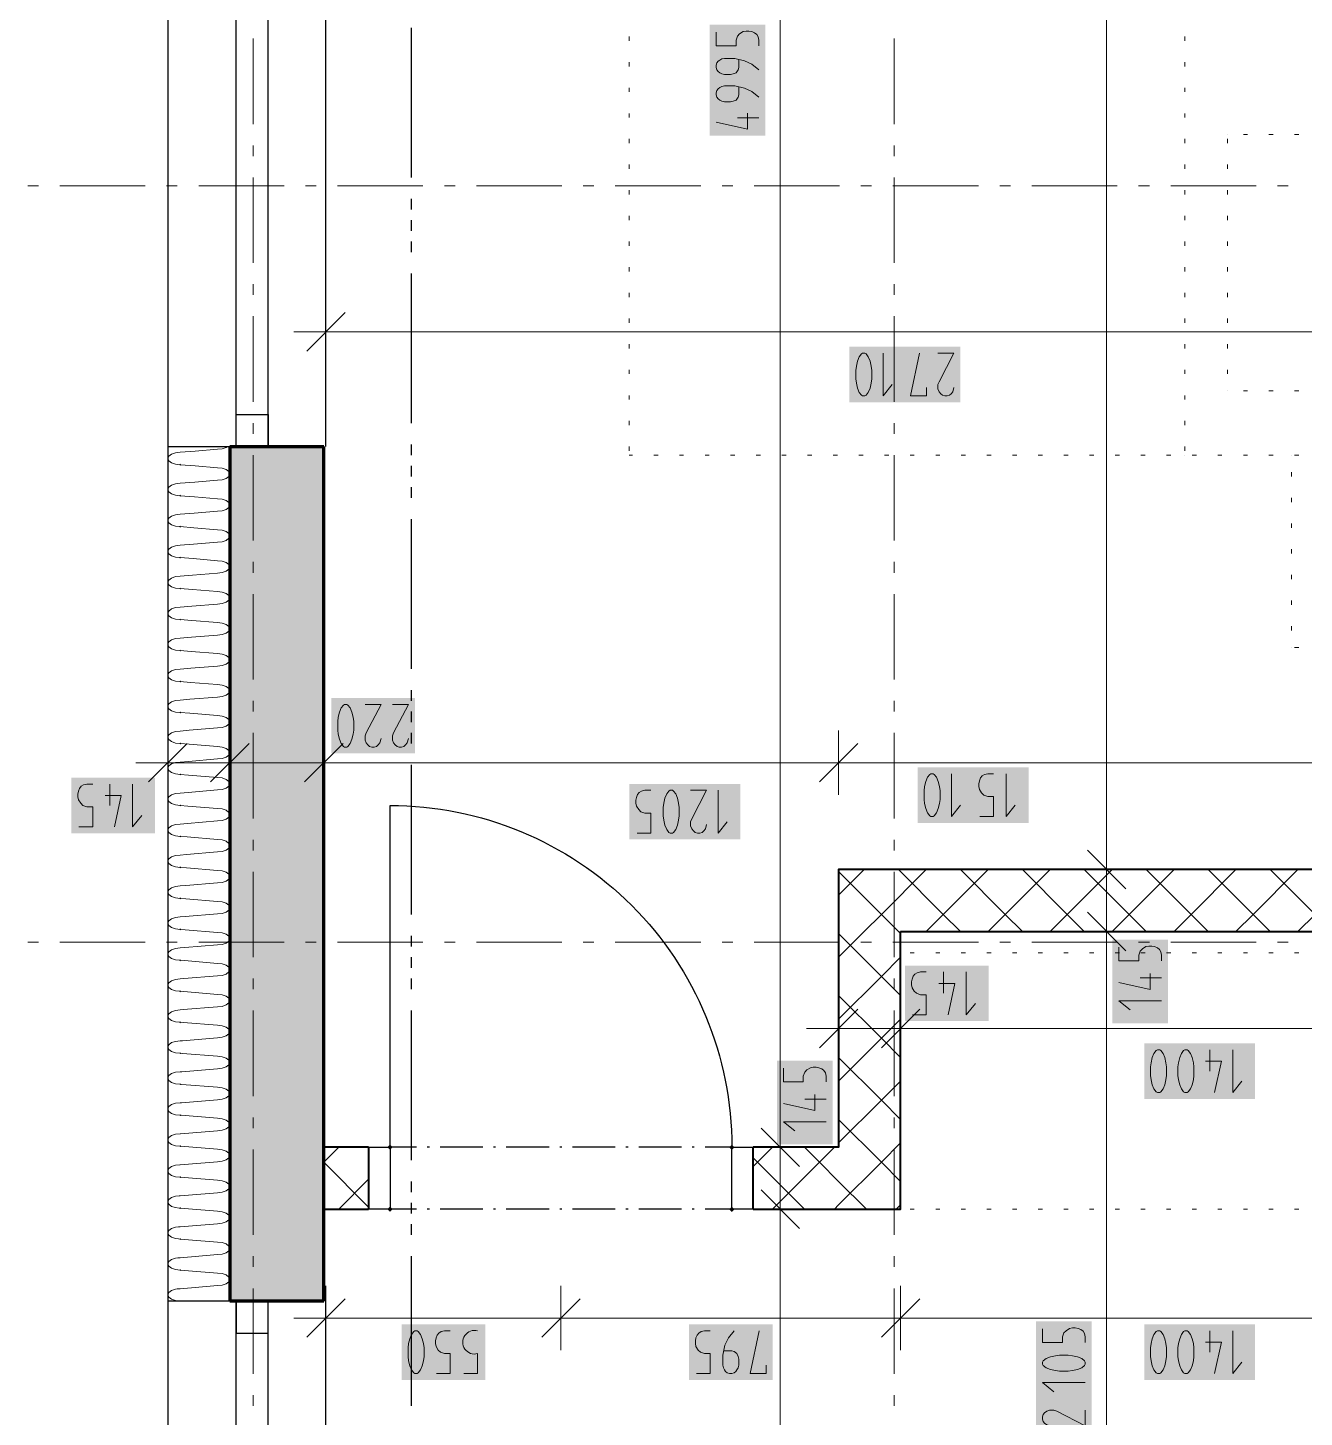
# Model space of a CAD drawing. Header units: millimetres. Extents: x 0 to 594, y 0 to 420.
# Drawn here: x 70.25 to 100.46, y 231.09 to 263.96 of the extents above; entities that cross this region are included whole.
import ezdxf

# ---------------------------------------------------------------- set-up
doc = ezdxf.new("R2010")
doc.units = ezdxf.units.MM
doc.header["$LTSCALE"] = 8
for name, color, linetype in [('PDF_Dvere', 7, 'Continuous'), ('PDF_Koty delkove', 7, 'Continuous'), ('PDF_Nabytek', 7, 'Continuous'), ('PDF_Okna', 7, 'Continuous'), ('PDF_Osy hlavni', 7, 'Continuous'), ('PDF_Pozarni useky', 7, 'Continuous'), ('PDF_Pricky zdene', 7, 'Continuous'), ('PDF_Steny obvodove nosne', 7, 'Continuous'), ('PDF_Zatepleni', 7, 'Continuous')]:
    doc.layers.add(name, color=color, linetype=linetype)

msp = doc.modelspace()

# ---------------------------------------------------------------- hatches: boundary and pattern name
at = {"layer": 'PDF_Zatepleni', "transparency": 33554559}
for points in [[(73.862, 238.212), (73.839, 238.234), (73.862, 238.257), (73.881, 238.238), (73.881, 238.231), (73.885, 238.234), (73.881, 238.238), (73.881, 238.231)], [(73.862, 237.479), (73.839, 237.501), (73.862, 237.524), (73.866, 237.52), (73.865, 237.482), (73.885, 237.501), (73.866, 237.52), (73.865, 237.482)], [(73.862, 236.746), (73.849, 236.758), (73.85, 236.779), (73.839, 236.768), (73.849, 236.758), (73.85, 236.779), (73.862, 236.791), (73.885, 236.768)]]:
    msp.add_hatch(color=256, dxfattribs=at).paths.add_polyline_path(points)

# ---------------------------------------------------------------- linework, layer by layer
at = {"layer": 'PDF_Dvere', "lineweight": 25}
msp.add_lwpolyline([(79.455, 237.476), (78.826, 237.476), (78.826, 245.564, -0.414214), (86.914, 237.476), (86.279, 237.476)], format="xyb", dxfattribs=at)
for points in [[(78.826, 236.01), (78.32, 236.01), (78.32, 237.476), (78.826, 237.476)], [(87.419, 236.01), (86.914, 236.01), (86.914, 237.476), (87.419, 237.476)]]:
    msp.add_lwpolyline(points, close=True, dxfattribs=at)
for points in [[(79.758, 237.476), (79.707, 237.476)], [(81.022, 237.476), (80.011, 237.476)], [(81.325, 237.476), (81.274, 237.476)], [(82.589, 237.476), (81.578, 237.476)], [(82.892, 237.476), (82.841, 237.476)], [(84.156, 237.476), (83.145, 237.476)], [(84.459, 237.476), (84.408, 237.476)], [(85.723, 237.476), (84.712, 237.476)], [(86.026, 237.476), (85.975, 237.476)], [(79.455, 236.01), (78.826, 236.01)], [(79.758, 236.01), (79.707, 236.01)], [(81.022, 236.01), (80.011, 236.01)], [(81.325, 236.01), (81.274, 236.01)], [(82.589, 236.01), (81.578, 236.01)], [(82.892, 236.01), (82.841, 236.01)], [(84.156, 236.01), (83.145, 236.01)], [(84.459, 236.01), (84.408, 236.01)], [(85.723, 236.01), (84.712, 236.01)], [(86.026, 236.01), (85.975, 236.01)], [(86.914, 236.01), (86.279, 236.01)]]:
    msp.add_lwpolyline(points, dxfattribs=at)
at = {"layer": 'PDF_Dvere', "lineweight": 25, "transparency": 33554559}
for points in [[(78.889, 237.476), (78.826, 237.413), (78.826, 237.539), (78.763, 237.476)], [(86.977, 237.476), (86.914, 237.413), (86.914, 237.539), (86.85, 237.476)], [(78.889, 236.01), (78.826, 235.947), (78.826, 236.073), (78.763, 236.01)], [(86.977, 236.01), (86.914, 235.947), (86.914, 236.073), (86.85, 236.01)]]:
    msp.add_solid(points, dxfattribs=at)
at = {"layer": 'PDF_Koty delkove', "lineweight": 18}
for points in [[(95.782, 167.487), (95.782, 167.863), (95.782, 183.802), (95.782, 207.248), (95.782, 208.714), (95.782, 220.189), (95.782, 221.301), (95.782, 242.582), (95.782, 244.047), (95.782, 287.974), (95.782, 290.552), (95.782, 291.917), (95.782, 360.208), (95.782, 364.049)], [(88.059, 158.419), (88.059, 167.564), (88.059, 174.159), (88.059, 219.835), (88.059, 221.301), (88.059, 236.01), (88.059, 237.476), (88.059, 287.974), (88.059, 291.816)], [(86.543, 263.86), (86.543, 263.536), (87.014, 263.536), (87.014, 263.671), (87.048, 263.765), (87.099, 263.819), (87.183, 263.873), (87.25, 263.886), (87.317, 263.886), (87.385, 263.873), (87.452, 263.846), (87.502, 263.805), (87.537, 263.752), (87.554, 263.671), (87.554, 263.536)], [(87.554, 262.969), (87.385, 263.104), (87.216, 263.185), (86.981, 263.238), (86.744, 263.238), (86.677, 263.225), (86.627, 263.198), (86.593, 263.171), (86.559, 263.131), (86.543, 263.076), (86.543, 263.023), (86.559, 262.969), (86.593, 262.928), (86.627, 262.901), (86.677, 262.874), (86.744, 262.86), (86.88, 262.86), (86.946, 262.874), (87.014, 262.901), (87.064, 262.969)], [(87.064, 262.969), (87.082, 263.023), (87.082, 263.212)], [(87.554, 262.321), (87.385, 262.456), (87.216, 262.537), (86.981, 262.59), (86.744, 262.59), (86.677, 262.577), (86.627, 262.55), (86.593, 262.523), (86.559, 262.483), (86.543, 262.428), (86.543, 262.375), (86.559, 262.321), (86.593, 262.28), (86.627, 262.253), (86.677, 262.226), (86.744, 262.212), (86.88, 262.212), (86.946, 262.226), (87.014, 262.253), (87.064, 262.321), (87.082, 262.375), (87.082, 262.564)], [(87.284, 261.942), (87.284, 261.564), (86.543, 261.727)], [(87.554, 261.835), (87.048, 261.835)], [(77.309, 257.527), (77.309, 256.769), (77.309, 256.01)], [(77.764, 257.224), (76.854, 256.314)], [(77.309, 256.769), (76.551, 256.769)], [(101.879, 256.769), (77.309, 256.769)], [(90.495, 256.263), (90.495, 255.252), (90.71, 255.521)], [(91.521, 255.453), (91.521, 255.252), (91.143, 255.252), (91.358, 256.263)], [(91.791, 256.263), (92.169, 256.263), (91.818, 255.589)], [(91.818, 255.589), (91.791, 255.521), (91.791, 255.42), (91.818, 255.353), (91.858, 255.303), (91.899, 255.268), (91.953, 255.252), (92.006, 255.252), (92.061, 255.268), (92.101, 255.303), (92.142, 255.353), (92.169, 255.453)], [(78.236, 247.955), (78.614, 247.955), (78.263, 247.281), (78.236, 247.213), (78.236, 247.112), (78.263, 247.045), (78.303, 246.995), (78.344, 246.961), (78.398, 246.944), (78.451, 246.944), (78.506, 246.961), (78.546, 246.995), (78.587, 247.045)], [(78.884, 247.955), (79.262, 247.955), (78.911, 247.281), (78.884, 247.213), (78.884, 247.112), (78.911, 247.045), (78.951, 246.995), (78.992, 246.961), (79.046, 246.944), (79.099, 246.944), (79.154, 246.961), (79.194, 246.995), (79.235, 247.045), (79.262, 247.146)], [(73.569, 247.333), (73.569, 246.575), (73.569, 245.817)], [(75.035, 247.333), (75.035, 246.575), (75.035, 245.817)], [(77.259, 247.333), (77.259, 246.575), (77.259, 245.817)], [(89.441, 247.333), (89.441, 246.575), (89.441, 245.817)], [(74.024, 247.03), (73.114, 246.12)], [(75.49, 247.03), (74.58, 246.12)], [(77.714, 247.03), (76.804, 246.12)], [(78.587, 247.045), (78.614, 247.146)], [(89.896, 247.03), (88.986, 246.12)], [(73.569, 246.575), (72.811, 246.575)], [(107.032, 246.575), (106.021, 246.575), (104.707, 246.575), (102.653, 246.575), (99.973, 246.575), (89.463, 246.575), (89.441, 246.575), (77.259, 246.575), (75.035, 246.575), (73.569, 246.575)], [(91.475, 245.607), (91.502, 245.489), (91.543, 245.388), (91.596, 245.32), (91.624, 245.304), (91.677, 245.304), (91.705, 245.32), (91.758, 245.388), (91.799, 245.489), (91.826, 245.607), (91.84, 245.707), (91.84, 245.91), (91.826, 246.011), (91.799, 246.129), (91.758, 246.23), (91.705, 246.298), (91.677, 246.315), (91.624, 246.315), (91.596, 246.298), (91.543, 246.23), (91.502, 246.129), (91.475, 246.011), (91.462, 245.91)], [(92.11, 246.315), (92.11, 245.304), (92.325, 245.573)], [(92.785, 245.304), (93.109, 245.304), (93.109, 245.775), (92.973, 245.775), (92.879, 245.81), (92.825, 245.86), (92.772, 245.944), (92.758, 246.011), (92.758, 246.078), (92.772, 246.146), (92.798, 246.213), (92.839, 246.263), (92.892, 246.298), (92.973, 246.315), (93.109, 246.315)], [(93.406, 246.315), (93.406, 245.304), (93.621, 245.573)], [(71.466, 245.058), (71.79, 245.058), (71.79, 245.53), (71.655, 245.53), (71.561, 245.564), (71.507, 245.615), (71.453, 245.698), (71.439, 245.765), (71.439, 245.833), (71.453, 245.901), (71.48, 245.967), (71.52, 246.018), (71.574, 246.052), (71.655, 246.069), (71.79, 246.069)], [(72.195, 246.069), (72.195, 245.564)], [(72.736, 246.069), (72.736, 245.058), (72.951, 245.327)], [(84.67, 244.911), (84.994, 244.911), (84.994, 245.382), (84.858, 245.382), (84.764, 245.416), (84.71, 245.467), (84.657, 245.55), (84.643, 245.617), (84.643, 245.685), (84.657, 245.753), (84.683, 245.819), (84.724, 245.87), (84.777, 245.904), (84.858, 245.922), (84.994, 245.922)], [(85.669, 245.516), (85.655, 245.617), (85.628, 245.736), (85.587, 245.837), (85.534, 245.904), (85.506, 245.922), (85.453, 245.922), (85.425, 245.904), (85.372, 245.837), (85.331, 245.736), (85.305, 245.617), (85.291, 245.516)], [(85.939, 245.922), (86.317, 245.922), (85.966, 245.247), (85.939, 245.179), (85.939, 245.078), (85.966, 245.012), (86.006, 244.961), (86.047, 244.927), (86.101, 244.911), (86.154, 244.911), (86.209, 244.927), (86.249, 244.961), (86.29, 245.012), (86.317, 245.112)], [(86.587, 245.922), (86.587, 244.911), (86.802, 245.179)], [(91.462, 245.91), (91.462, 245.707), (91.475, 245.607)], [(72.088, 245.8), (72.466, 245.8), (72.303, 245.058)], [(85.291, 245.516), (85.291, 245.314), (85.305, 245.214), (85.331, 245.096), (85.372, 244.994), (85.425, 244.927), (85.453, 244.911), (85.506, 244.911), (85.534, 244.927), (85.587, 244.994), (85.628, 245.096), (85.655, 245.214), (85.669, 245.314), (85.669, 245.516)], [(96.237, 243.592), (95.327, 244.502)], [(96.54, 244.047), (95.782, 244.047), (95.024, 244.047)], [(96.237, 242.127), (95.327, 243.036)], [(96.54, 242.582), (95.782, 242.582), (95.024, 242.582)], [(96.073, 242.21), (96.073, 241.886), (96.544, 241.886), (96.544, 242.021), (96.579, 242.115), (96.629, 242.17), (96.713, 242.223), (96.78, 242.237), (96.848, 242.237), (96.915, 242.223), (96.982, 242.196), (97.033, 242.156), (97.067, 242.102), (97.084, 242.021), (97.084, 241.886)], [(91.192, 240.612), (91.516, 240.612), (91.516, 241.083), (91.381, 241.083), (91.287, 241.118), (91.232, 241.168), (91.179, 241.252), (91.165, 241.319), (91.165, 241.387), (91.179, 241.455), (91.206, 241.521), (91.246, 241.572), (91.3, 241.606), (91.381, 241.623), (91.516, 241.623)], [(91.813, 241.353), (92.191, 241.353), (92.029, 240.612)], [(91.921, 241.623), (91.921, 241.118)], [(92.461, 241.623), (92.461, 240.612), (92.677, 240.881)], [(96.814, 241.589), (96.814, 241.211), (96.073, 241.373)], [(97.084, 241.481), (96.579, 241.481)], [(89.441, 241.045), (89.441, 240.287), (89.441, 239.529)], [(90.907, 241.045), (90.907, 240.287), (90.907, 239.529)], [(89.896, 240.742), (88.986, 239.832)], [(91.362, 240.742), (90.452, 239.832)], [(97.084, 240.941), (96.073, 240.941), (96.342, 240.725)], [(89.441, 240.287), (88.683, 240.287)], [(106.021, 240.287), (105.06, 240.287), (100.957, 240.287), (90.907, 240.287), (89.441, 240.287)], [(96.822, 239.376), (96.822, 239.174), (96.836, 239.074), (96.863, 238.956), (96.903, 238.855), (96.957, 238.787), (96.984, 238.771), (97.038, 238.771), (97.065, 238.787), (97.119, 238.855), (97.159, 238.956), (97.187, 239.074), (97.201, 239.174), (97.201, 239.376), (97.187, 239.477), (97.159, 239.596), (97.119, 239.697), (97.065, 239.764), (97.038, 239.782), (96.984, 239.782), (96.957, 239.764), (96.903, 239.697), (96.863, 239.596)], [(98.226, 239.782), (98.226, 239.276)], [(98.766, 239.782), (98.766, 238.771)], [(88.133, 239.346), (88.133, 239.022), (88.604, 239.022), (88.604, 239.157), (88.639, 239.251), (88.689, 239.306), (88.773, 239.359), (88.84, 239.373)], [(88.84, 239.373), (88.908, 239.373), (88.975, 239.359), (89.042, 239.332), (89.093, 239.292), (89.127, 239.238), (89.144, 239.157), (89.144, 239.022)], [(96.863, 239.596), (96.836, 239.477), (96.822, 239.376)], [(98.118, 239.512), (98.497, 239.512), (98.334, 238.771)], [(98.766, 238.771), (98.982, 239.04)], [(88.874, 238.725), (88.874, 238.346), (88.133, 238.509)], [(89.144, 238.617), (88.639, 238.617)], [(89.144, 238.077), (88.133, 238.077), (88.402, 237.861)], [(88.514, 237.021), (87.604, 237.931)], [(88.818, 237.476), (88.059, 237.476), (87.301, 237.476)], [(88.514, 235.555), (87.604, 236.465)], [(88.818, 236.01), (88.059, 236.01), (87.301, 236.01)], [(77.309, 234.195), (77.309, 233.436), (77.309, 232.678)], [(82.87, 234.195), (82.87, 233.436), (82.87, 232.678)], [(90.907, 234.195), (90.907, 233.436), (90.907, 232.678)], [(77.764, 233.891), (76.854, 232.981)], [(83.325, 233.891), (82.415, 232.981)], [(91.362, 233.891), (90.452, 232.981)], [(77.309, 233.436), (76.551, 233.436)], [(129.071, 233.436), (125.837, 233.436), (119.568, 233.436), (105.06, 233.436), (90.907, 233.436), (82.87, 233.436), (77.309, 233.436)], [(79.927, 232.122), (80.251, 232.122), (80.251, 232.593), (80.116, 232.593), (80.022, 232.628), (79.968, 232.678), (79.914, 232.762), (79.9, 232.829), (79.9, 232.896), (79.914, 232.964), (79.941, 233.031), (79.981, 233.081), (80.035, 233.116), (80.116, 233.133), (80.251, 233.133)], [(86.078, 232.122), (86.402, 232.122), (86.402, 232.593), (86.266, 232.593), (86.172, 232.628), (86.118, 232.678), (86.065, 232.762), (86.051, 232.829), (86.051, 232.896), (86.065, 232.964), (86.091, 233.031), (86.132, 233.081), (86.185, 233.116), (86.266, 233.133), (86.402, 233.133)], [(86.969, 233.133), (86.833, 232.964), (86.752, 232.795), (86.699, 232.56), (86.699, 232.323), (86.713, 232.257), (86.74, 232.206), (86.766, 232.173), (86.807, 232.138), (86.861, 232.122), (86.915, 232.122), (86.969, 232.138), (87.009, 232.173), (87.036, 232.206), (87.064, 232.257), (87.077, 232.323), (87.077, 232.459), (87.064, 232.525), (87.036, 232.593), (86.969, 232.644), (86.915, 232.661), (86.726, 232.661)], [(87.725, 232.323), (87.725, 232.122), (87.347, 232.122), (87.563, 233.133)], [(94.266, 233.177), (94.266, 232.853), (94.737, 232.853), (94.737, 232.988), (94.771, 233.082), (94.822, 233.136), (94.906, 233.19), (94.973, 233.204), (95.04, 233.204), (95.108, 233.19), (95.175, 233.163), (95.225, 233.123), (95.26, 233.069), (95.277, 232.988), (95.277, 232.853)], [(97.187, 232.829), (97.159, 232.947), (97.119, 233.048), (97.065, 233.116), (97.038, 233.133), (96.984, 233.133), (96.957, 233.116), (96.903, 233.048), (96.863, 232.947), (96.836, 232.829), (96.822, 232.728)], [(98.226, 233.133), (98.226, 232.628)], [(98.766, 233.133), (98.766, 232.122), (98.982, 232.391)], [(96.822, 232.728), (96.822, 232.525), (96.836, 232.425), (96.863, 232.307), (96.903, 232.206), (96.957, 232.138), (96.984, 232.122), (97.038, 232.122), (97.065, 232.138), (97.119, 232.206), (97.159, 232.307), (97.187, 232.425), (97.201, 232.525), (97.201, 232.728), (97.187, 232.829)], [(98.118, 232.863), (98.497, 232.863), (98.334, 232.122)], [(94.871, 232.556), (94.669, 232.556), (94.569, 232.542), (94.451, 232.515), (94.35, 232.475), (94.282, 232.421), (94.266, 232.393), (94.266, 232.34), (94.282, 232.312), (94.35, 232.259), (94.451, 232.219), (94.569, 232.191), (94.669, 232.177), (94.871, 232.177), (94.973, 232.191)], [(94.973, 232.191), (95.091, 232.219), (95.192, 232.259), (95.26, 232.312), (95.277, 232.34), (95.277, 232.393), (95.26, 232.421), (95.192, 232.475), (95.091, 232.515), (94.973, 232.542), (94.871, 232.556)], [(95.277, 231.907), (94.266, 231.907), (94.535, 231.692)], [(95.277, 231.259), (95.277, 230.881), (94.602, 231.233), (94.535, 231.259), (94.434, 231.259), (94.367, 231.233), (94.316, 231.192), (94.282, 231.152), (94.266, 231.097), (94.266, 231.044), (94.282, 230.99), (94.316, 230.949), (94.367, 230.909), (94.467, 230.881)]]:
    msp.add_lwpolyline(points, dxfattribs=at)
for points in [[(89.847, 255.858), (89.847, 255.656), (89.86, 255.556), (89.887, 255.437), (89.928, 255.336), (89.981, 255.268), (90.009, 255.252), (90.062, 255.252), (90.09, 255.268), (90.143, 255.336), (90.184, 255.437), (90.211, 255.556), (90.225, 255.656), (90.225, 255.858), (90.211, 255.959), (90.184, 256.077), (90.143, 256.178), (90.09, 256.246), (90.062, 256.263), (90.009, 256.263), (89.981, 256.246), (89.928, 256.178), (89.887, 256.077), (89.86, 255.959)], [(77.588, 247.55), (77.588, 247.348), (77.602, 247.248), (77.628, 247.129), (77.669, 247.028), (77.722, 246.961), (77.75, 246.944), (77.803, 246.944), (77.831, 246.961), (77.884, 247.028), (77.925, 247.129), (77.952, 247.248), (77.966, 247.348), (77.966, 247.55), (77.952, 247.651), (77.925, 247.769), (77.884, 247.87), (77.831, 247.938), (77.803, 247.955), (77.75, 247.955), (77.722, 247.938), (77.669, 247.87), (77.628, 247.769), (77.602, 247.651)], [(97.47, 239.376), (97.47, 239.174), (97.484, 239.074), (97.511, 238.956), (97.551, 238.855), (97.605, 238.787), (97.632, 238.771), (97.686, 238.771), (97.713, 238.787), (97.767, 238.855), (97.807, 238.956), (97.835, 239.074), (97.849, 239.174), (97.849, 239.376), (97.835, 239.477), (97.807, 239.596), (97.767, 239.697), (97.713, 239.764), (97.686, 239.782), (97.632, 239.782), (97.605, 239.764), (97.551, 239.697), (97.511, 239.596), (97.484, 239.477)], [(79.252, 232.728), (79.252, 232.525), (79.266, 232.425), (79.293, 232.307), (79.333, 232.206), (79.387, 232.138), (79.414, 232.122), (79.468, 232.122), (79.495, 232.138), (79.549, 232.206), (79.589, 232.307), (79.617, 232.425), (79.631, 232.525), (79.631, 232.728), (79.617, 232.829), (79.589, 232.947), (79.549, 233.048), (79.495, 233.116), (79.468, 233.133), (79.414, 233.133), (79.387, 233.116), (79.333, 233.048), (79.293, 232.947), (79.266, 232.829)], [(97.47, 232.728), (97.47, 232.525), (97.484, 232.425), (97.511, 232.307), (97.551, 232.206), (97.605, 232.138), (97.632, 232.122), (97.686, 232.122), (97.713, 232.138), (97.767, 232.206), (97.807, 232.307), (97.835, 232.425), (97.849, 232.525), (97.849, 232.728), (97.835, 232.829), (97.807, 232.947), (97.767, 233.048), (97.713, 233.116), (97.686, 233.133), (97.632, 233.133), (97.605, 233.116), (97.551, 233.048), (97.511, 232.947), (97.484, 232.829)]]:
    msp.add_lwpolyline(points, close=True, dxfattribs=at)
msp.add_lwpolyline([(80.575, 232.122), (80.899, 232.122), (80.899, 232.593, -1.306728), (80.899, 233.133)], format="xyb", dxfattribs=at)
at = {"layer": 'PDF_Koty delkove', "color": 7, "lineweight": 18, "true_color": 0xffffff, "transparency": 33554559}
for points in [[(87.705, 261.412), (87.705, 264.038), (86.391, 261.412), (86.391, 264.038)], [(92.321, 256.415), (89.695, 256.415), (92.321, 255.101), (89.695, 255.101)], [(79.414, 248.107), (77.436, 248.107), (79.414, 246.793), (77.436, 246.793)], [(93.936, 246.467), (91.31, 246.467), (93.936, 245.152), (91.31, 245.152)], [(73.266, 246.221), (71.288, 246.221), (73.266, 244.907), (71.288, 244.907)], [(87.117, 246.073), (84.491, 246.073), (87.117, 244.759), (84.491, 244.759)], [(97.236, 240.411), (97.236, 242.388), (95.921, 240.411), (95.921, 242.388)], [(92.991, 241.775), (91.014, 241.775), (92.991, 240.461), (91.014, 240.461)], [(99.296, 239.933), (96.671, 239.933), (99.296, 238.619), (96.671, 238.619)], [(89.296, 237.547), (89.296, 239.524), (87.982, 237.547), (87.982, 239.524)], [(81.078, 233.285), (79.101, 233.285), (81.078, 231.97), (79.101, 231.97)], [(87.877, 233.285), (85.9, 233.285), (87.877, 231.97), (85.9, 231.97)], [(95.428, 230.729), (95.428, 233.355), (94.114, 230.729), (94.114, 233.355)], [(99.296, 233.285), (96.671, 233.285), (99.296, 231.97), (96.671, 231.97)]]:
    msp.add_solid(points, dxfattribs=at)
at = {"layer": 'PDF_Nabytek', "lineweight": 13}
for points in [[(84.487, 263.658), (84.487, 263.759)], [(97.63, 263.658), (97.63, 263.759)], [(84.487, 263.051), (84.487, 263.152)], [(97.63, 263.051), (97.63, 263.152)], [(84.487, 262.445), (84.487, 262.546)], [(97.63, 262.445), (97.63, 262.546)], [(84.487, 261.838), (84.487, 261.939)], [(97.63, 261.838), (97.63, 261.939)], [(98.641, 261.436), (98.641, 261.436)], [(98.641, 261.436), (98.641, 261.436)], [(99.118, 261.436), (99.017, 261.436)], [(99.724, 261.436), (99.623, 261.436)], [(100.331, 261.436), (100.23, 261.436)], [(84.487, 261.232), (84.487, 261.333)], [(97.63, 261.232), (97.63, 261.333)], [(98.641, 261.232), (98.641, 261.333)], [(84.487, 260.625), (84.487, 260.726)], [(97.63, 260.625), (97.63, 260.726)], [(98.641, 260.625), (98.641, 260.726)], [(84.487, 260.018), (84.487, 260.119)], [(97.63, 260.018), (97.63, 260.119)], [(98.641, 260.018), (98.641, 260.119)], [(84.487, 259.412), (84.487, 259.513)], [(97.63, 259.412), (97.63, 259.513)], [(98.641, 259.412), (98.641, 259.513)], [(84.487, 258.805), (84.487, 258.906)], [(97.63, 258.805), (97.63, 258.906)], [(98.641, 258.805), (98.641, 258.906)], [(84.487, 258.199), (84.487, 258.3)], [(97.63, 258.199), (97.63, 258.3)], [(98.641, 258.199), (98.641, 258.3)], [(84.487, 257.592), (84.487, 257.693)], [(97.63, 257.592), (97.63, 257.693)], [(98.641, 257.592), (98.641, 257.693)], [(84.487, 256.985), (84.487, 257.087)], [(97.63, 256.985), (97.63, 257.087)], [(98.641, 256.985), (98.641, 257.087)], [(84.487, 256.379), (84.487, 256.48)], [(97.63, 256.379), (97.63, 256.48)], [(98.641, 256.379), (98.641, 256.48)], [(84.487, 255.772), (84.487, 255.873)], [(97.63, 255.772), (97.63, 255.873)], [(98.641, 255.772), (98.641, 255.873)], [(84.487, 255.166), (84.487, 255.267)], [(97.63, 255.166), (97.63, 255.267)], [(98.641, 255.37), (98.641, 255.37)], [(98.641, 255.37), (98.641, 255.37)], [(99.118, 255.37), (99.017, 255.37)], [(99.724, 255.37), (99.623, 255.37)], [(100.331, 255.37), (100.23, 255.37)], [(84.487, 254.559), (84.487, 254.66)], [(97.63, 254.559), (97.63, 254.66)], [(84.487, 253.953), (84.487, 254.054)], [(84.487, 253.853), (84.487, 253.853)], [(84.56, 253.853), (84.487, 253.853)], [(84.487, 253.853), (84.487, 253.853)], [(85.167, 253.853), (85.065, 253.853)], [(85.773, 253.853), (85.672, 253.853)], [(86.38, 253.853), (86.279, 253.853)], [(86.986, 253.853), (86.885, 253.853)], [(87.593, 253.853), (87.492, 253.853)], [(88.199, 253.853), (88.098, 253.853)], [(88.806, 253.853), (88.705, 253.853)], [(89.413, 253.853), (89.311, 253.853)], [(90.019, 253.853), (89.918, 253.853)], [(90.626, 253.853), (90.525, 253.853)], [(91.232, 253.853), (91.131, 253.853)], [(91.839, 253.853), (91.738, 253.853)], [(92.445, 253.853), (92.344, 253.853)], [(93.052, 253.853), (92.951, 253.853)], [(93.659, 253.853), (93.558, 253.853)], [(94.265, 253.853), (94.164, 253.853)], [(94.872, 253.853), (94.771, 253.853)], [(95.478, 253.853), (95.377, 253.853)], [(96.085, 253.853), (95.984, 253.853)], [(96.692, 253.853), (96.59, 253.853)], [(97.298, 253.853), (97.197, 253.853)], [(97.63, 253.953), (97.63, 254.054)], [(97.63, 253.853), (97.63, 253.853)], [(97.905, 253.853), (97.804, 253.853)], [(98.511, 253.853), (98.41, 253.853)], [(99.118, 253.853), (99.017, 253.853)], [(99.724, 253.853), (99.623, 253.853)], [(100.157, 253.853), (100.157, 253.853)], [(100.331, 253.853), (100.23, 253.853)], [(100.157, 253.346), (100.157, 253.447)], [(100.157, 252.739), (100.157, 252.84)], [(100.157, 252.133), (100.157, 252.234)], [(100.157, 251.526), (100.157, 251.627)], [(100.157, 250.92), (100.157, 251.021)], [(100.157, 250.313), (100.157, 250.414)], [(100.157, 249.706), (100.157, 249.808)], [(100.157, 249.304), (100.157, 249.304)], [(100.157, 249.304), (100.157, 249.304)], [(100.331, 249.304), (100.23, 249.304)], [(90.907, 242.076), (90.907, 242.076)], [(91.232, 242.076), (91.131, 242.076)], [(91.839, 242.076), (91.738, 242.076)], [(92.445, 242.076), (92.344, 242.076)], [(93.052, 242.076), (92.951, 242.076)], [(93.659, 242.076), (93.558, 242.076)], [(94.265, 242.076), (94.164, 242.076)], [(94.872, 242.076), (94.771, 242.076)], [(95.478, 242.076), (95.377, 242.076)], [(96.085, 242.076), (95.984, 242.076)], [(96.692, 242.076), (96.59, 242.076)], [(97.298, 242.076), (97.197, 242.076)], [(97.905, 242.076), (97.804, 242.076)], [(98.511, 242.076), (98.41, 242.076)], [(99.118, 242.076), (99.017, 242.076)], [(99.724, 242.076), (99.623, 242.076)], [(100.331, 242.076), (100.23, 242.076)], [(90.907, 236.01), (90.907, 236.01)], [(91.232, 236.01), (91.131, 236.01)], [(91.839, 236.01), (91.738, 236.01)], [(92.445, 236.01), (92.344, 236.01)], [(93.052, 236.01), (92.951, 236.01)], [(93.659, 236.01), (93.558, 236.01)], [(94.265, 236.01), (94.164, 236.01)], [(94.872, 236.01), (94.771, 236.01)], [(95.478, 236.01), (95.377, 236.01)], [(96.085, 236.01), (95.984, 236.01)], [(96.692, 236.01), (96.59, 236.01)], [(97.298, 236.01), (97.197, 236.01)], [(97.905, 236.01), (97.804, 236.01)], [(98.511, 236.01), (98.41, 236.01)], [(99.118, 236.01), (99.017, 236.01)], [(99.724, 236.01), (99.623, 236.01)], [(100.331, 236.01), (100.23, 236.01)]]:
    msp.add_lwpolyline(points, dxfattribs=at)
at = {"layer": 'PDF_Okna', "lineweight": 25}
for points in [[(73.569, 272.252), (73.569, 254.054)], [(75.186, 254.054), (75.186, 272.252)], [(75.945, 254.054), (75.945, 272.252)], [(77.309, 254.054), (77.309, 272.252)], [(73.569, 233.837), (73.569, 223.727)], [(75.186, 223.727), (75.186, 233.837)], [(75.945, 223.727), (75.945, 233.837)], [(77.309, 223.727), (77.309, 233.837)]]:
    msp.add_lwpolyline(points, dxfattribs=at)
for points in [[(75.186, 254.054), (75.186, 254.813), (75.945, 254.813), (75.945, 254.054)], [(75.186, 233.837), (75.186, 233.078), (75.945, 233.078), (75.945, 233.837)]]:
    msp.add_lwpolyline(points, close=True, dxfattribs=at)
at = {"layer": 'PDF_Osy hlavni', "lineweight": 18}
for points in [[(75.591, 261.686), (75.591, 263.708)], [(90.755, 261.686), (90.755, 263.708)], [(90.755, 261.686), (90.755, 263.708)], [(75.591, 260.928), (75.591, 261.181)], [(90.755, 261.181), (90.755, 260.928), (90.755, 261.181)], [(75.591, 258.401), (75.591, 260.423)], [(90.755, 258.401), (90.755, 260.423)], [(90.755, 258.401), (90.755, 260.423)], [(70.508, 260.223), (70.255, 260.223)], [(73.035, 260.223), (71.013, 260.223)], [(73.793, 260.223), (73.54, 260.223)], [(76.321, 260.223), (74.299, 260.223)], [(77.079, 260.223), (76.826, 260.223)], [(79.606, 260.223), (77.584, 260.223)], [(80.364, 260.223), (80.112, 260.223)], [(82.892, 260.223), (80.87, 260.223)], [(83.65, 260.223), (83.397, 260.223)], [(86.177, 260.223), (84.156, 260.223)], [(86.936, 260.223), (86.683, 260.223)], [(89.463, 260.223), (87.441, 260.223)], [(90.221, 260.223), (89.969, 260.223)], [(92.749, 260.223), (90.727, 260.223)], [(93.507, 260.223), (93.254, 260.223)], [(96.034, 260.223), (94.012, 260.223)], [(96.793, 260.223), (96.54, 260.223)], [(99.32, 260.223), (97.298, 260.223)], [(100.078, 260.223), (99.826, 260.223)], [(75.591, 257.643), (75.591, 257.895)], [(90.755, 257.895), (90.755, 257.643), (90.755, 257.895)], [(75.591, 255.115), (75.591, 257.137)], [(90.755, 255.115), (90.755, 257.137)], [(90.755, 255.115), (90.755, 257.137)], [(75.591, 254.357), (75.591, 254.61)], [(90.755, 254.61), (90.755, 254.357), (90.755, 254.61)], [(75.591, 251.83), (75.591, 253.851)], [(90.755, 251.83), (90.755, 253.851)], [(90.755, 251.83), (90.755, 253.851)], [(75.591, 251.071), (75.591, 251.324)], [(90.755, 251.324), (90.755, 251.071), (90.755, 251.324)], [(75.591, 248.544), (75.591, 250.566)], [(90.755, 248.544), (90.755, 250.566)], [(90.755, 248.544), (90.755, 250.566)], [(75.591, 247.786), (75.591, 248.038)], [(90.755, 248.038), (90.755, 247.786), (90.755, 248.038)], [(75.591, 245.258), (75.591, 247.28)], [(90.755, 245.258), (90.755, 247.28)], [(90.755, 245.258), (90.755, 247.28)], [(75.591, 244.5), (75.591, 244.753)], [(90.755, 244.753), (90.755, 244.5), (90.755, 244.753)], [(75.591, 241.973), (75.591, 243.995)], [(90.755, 241.973), (90.755, 243.995)], [(90.755, 241.973), (90.755, 243.995)], [(70.508, 242.329), (70.255, 242.329)], [(73.035, 242.329), (71.013, 242.329)], [(73.793, 242.329), (73.54, 242.329)], [(76.321, 242.329), (74.299, 242.329)], [(77.079, 242.329), (76.826, 242.329)], [(79.606, 242.329), (77.584, 242.329)], [(80.364, 242.329), (80.112, 242.329)], [(82.892, 242.329), (80.87, 242.329)], [(83.65, 242.329), (83.397, 242.329)], [(86.177, 242.329), (84.156, 242.329)], [(86.936, 242.329), (86.683, 242.329)], [(89.463, 242.329), (87.441, 242.329)], [(90.221, 242.329), (89.969, 242.329)], [(92.749, 242.329), (90.727, 242.329)], [(93.507, 242.329), (93.254, 242.329)], [(96.034, 242.329), (94.012, 242.329)], [(96.793, 242.329), (96.54, 242.329)], [(99.32, 242.329), (97.298, 242.329)], [(100.078, 242.329), (99.826, 242.329)], [(75.591, 241.214), (75.591, 241.467)], [(90.755, 241.467), (90.755, 241.214), (90.755, 241.467)], [(75.591, 238.687), (75.591, 240.709)], [(90.755, 238.687), (90.755, 240.709)], [(90.755, 238.687), (90.755, 240.709)], [(75.591, 237.929), (75.591, 238.181)], [(90.755, 238.181), (90.755, 237.929), (90.755, 238.181)], [(75.591, 235.401), (75.591, 237.423)], [(90.755, 235.401), (90.755, 237.423)], [(90.755, 235.401), (90.755, 237.423)], [(75.591, 234.643), (75.591, 234.896)], [(90.755, 234.896), (90.755, 234.643), (90.755, 234.896)], [(75.591, 232.116), (75.591, 234.138)], [(90.755, 232.116), (90.755, 234.138)], [(90.755, 232.116), (90.755, 234.138)], [(75.591, 231.357), (75.591, 231.61)], [(90.755, 231.61), (90.755, 231.357), (90.755, 231.61)]]:
    msp.add_lwpolyline(points, dxfattribs=at)
at = {"layer": 'PDF_Pozarni useky', "lineweight": 30}
for points in [[(79.331, 260.423), (79.331, 263.961)], [(79.331, 259.664), (79.331, 259.917)], [(79.331, 259.159), (79.331, 259.412)], [(79.331, 258.654), (79.331, 258.906)], [(79.331, 254.61), (79.331, 258.148)], [(79.331, 253.851), (79.331, 254.104)], [(79.331, 253.346), (79.331, 253.599)], [(79.331, 252.84), (79.331, 253.093)], [(79.331, 248.797), (79.331, 252.335)], [(79.331, 248.038), (79.331, 248.291)], [(79.331, 247.533), (79.331, 247.786)], [(79.331, 247.027), (79.331, 247.28)], [(79.331, 242.984), (79.331, 246.522)], [(79.331, 242.225), (79.331, 242.478)], [(79.331, 241.72), (79.331, 241.973)], [(79.331, 241.214), (79.331, 241.467)], [(79.331, 237.17), (79.331, 240.709)], [(79.331, 236.412), (79.331, 236.665)], [(79.331, 235.907), (79.331, 236.16)], [(79.331, 235.401), (79.331, 235.654)], [(79.331, 231.357), (79.331, 234.896)]]:
    msp.add_lwpolyline(points, dxfattribs=at)
at = {"layer": 'PDF_Pricky zdene', "lineweight": 40}
for points in [[(106.021, 244.047), (106.021, 261.537), (104.707, 261.537), (104.707, 244.047), (89.441, 244.047), (89.441, 242.582)], [(90.907, 242.582), (105.06, 242.582), (106.021, 242.582), (106.021, 244.047)], [(87.419, 236.01), (89.441, 236.01), (90.907, 236.01), (90.907, 242.582)], [(89.441, 242.582), (89.441, 237.476), (87.419, 237.476)], [(78.32, 237.476), (77.309, 237.476), (77.259, 237.476), (77.259, 236.01), (77.309, 236.01), (78.32, 236.01)], [(78.32, 237.476), (78.32, 236.01)], [(87.419, 236.01), (87.419, 237.476)]]:
    msp.add_lwpolyline(points, dxfattribs=at)
at = {"layer": 'PDF_Pricky zdene', "lineweight": 9}
for points in [[(90.048, 244.047), (89.441, 243.441)], [(90.856, 242.582), (90.452, 242.986), (89.441, 243.997)], [(91.513, 244.047), (90.452, 242.986), (90.048, 242.582)], [(92.322, 242.582), (91.918, 242.986), (90.856, 244.047)], [(92.979, 244.047), (91.918, 242.986), (91.513, 242.582)], [(93.788, 242.582), (93.384, 242.986), (92.322, 244.047)], [(94.445, 244.047), (93.384, 242.986), (92.979, 242.582)], [(95.254, 242.582), (94.85, 242.986), (93.788, 244.047)], [(95.911, 244.047), (94.85, 242.986), (94.445, 242.582)], [(96.72, 242.582), (96.316, 242.986), (95.254, 244.047)], [(97.377, 244.047), (96.316, 242.986), (95.911, 242.582)], [(98.186, 242.582), (97.781, 242.986), (96.72, 244.047)], [(98.843, 244.047), (97.781, 242.986), (97.377, 242.582)], [(99.652, 242.582), (99.247, 242.986), (98.186, 244.047)], [(100.309, 244.047), (99.247, 242.986), (98.843, 242.582)], [(101.118, 242.582), (100.713, 242.986), (99.652, 244.047)], [(101.775, 244.047), (100.713, 242.986), (100.309, 242.582)], [(90.048, 242.582), (89.441, 241.975)], [(90.907, 241.065), (90.452, 241.52), (89.441, 242.531)], [(90.907, 242.531), (90.856, 242.582)], [(90.907, 241.975), (90.452, 241.52), (89.441, 240.509)], [(90.907, 239.599), (90.452, 240.054), (89.441, 241.065)], [(90.907, 240.509), (90.452, 240.054), (89.441, 239.043)], [(90.907, 238.133), (90.452, 238.588), (89.441, 239.599)], [(90.907, 239.043), (90.452, 238.588), (89.441, 237.577)], [(90.907, 236.667), (90.452, 237.122), (89.441, 238.133)], [(78.32, 236.061), (77.259, 237.122), (77.613, 237.476)], [(87.874, 237.476), (87.52, 237.122), (87.419, 237.021)], [(89.34, 237.476), (88.986, 237.122), (87.874, 236.01)], [(89.441, 236.667), (88.986, 237.122), (88.632, 237.476)], [(90.907, 237.577), (90.452, 237.122), (89.441, 236.111)], [(88.632, 236.01), (87.52, 237.122), (87.419, 237.223)], [(78.32, 236.718), (77.613, 236.01)], [(90.098, 236.01), (89.441, 236.667)], [(89.441, 236.111), (89.34, 236.01)], [(90.907, 236.111), (90.806, 236.01)]]:
    msp.add_lwpolyline(points, dxfattribs=at)
at = {"layer": 'PDF_Steny obvodove nosne', "lineweight": 70}
for points in [[(75.035, 254.054), (75.035, 233.837)], [(75.035, 254.054), (75.186, 254.054), (75.945, 254.054), (77.259, 254.054)], [(77.259, 233.837), (77.259, 236.01), (77.259, 237.476), (77.259, 254.054)], [(77.259, 233.837), (75.945, 233.837), (75.186, 233.837), (75.035, 233.837)]]:
    msp.add_lwpolyline(points, dxfattribs=at)
at = {"layer": 'PDF_Steny obvodove nosne', "color": 9, "lineweight": 9, "true_color": 0xc0c0c0, "transparency": 33554559}
msp.add_solid([(75.035, 233.837), (77.259, 233.837), (75.035, 254.054), (77.259, 254.054)], dxfattribs=at)
at = {"layer": 'PDF_Zatepleni', "lineweight": 30}
for points in [[(73.569, 254.054), (75.035, 254.054)], [(73.569, 254.054), (73.569, 233.837)], [(75.035, 233.837), (75.035, 254.054)], [(75.035, 233.837), (73.569, 233.837)]]:
    msp.add_lwpolyline(points, dxfattribs=at)
at = {"layer": 'PDF_Zatepleni', "lineweight": 9}
for points in [[(73.862, 253.92), (73.75, 253.908), (73.655, 253.877), (73.591, 253.829), (73.569, 253.773)], [(73.862, 253.92), (74.219, 253.949), (74.742, 253.992)], [(74.742, 253.992), (74.854, 254.003), (74.95, 254.035), (74.976, 254.054)], [(73.569, 253.773), (73.591, 253.717), (73.655, 253.669), (73.75, 253.638), (73.862, 253.626)], [(74.742, 253.554), (74.212, 253.597), (73.862, 253.626)], [(74.742, 253.554), (74.742, 253.554)], [(75.035, 253.422), (75.014, 253.463), (74.95, 253.511), (74.854, 253.543), (74.742, 253.554)], [(73.862, 253.187), (73.75, 253.175), (73.655, 253.144), (73.591, 253.096), (73.569, 253.04)], [(73.862, 253.187), (74.204, 253.215), (74.742, 253.259)], [(74.742, 253.259), (74.854, 253.27), (74.95, 253.302), (75.014, 253.35), (75.035, 253.391)], [(73.569, 253.04), (73.591, 252.984), (73.655, 252.936), (73.75, 252.905), (73.862, 252.893)], [(74.742, 252.821), (74.196, 252.866), (73.862, 252.893)], [(74.742, 252.821), (74.742, 252.821)], [(75.035, 252.689), (75.014, 252.73), (74.95, 252.778), (74.854, 252.81), (74.742, 252.821)], [(73.862, 252.454), (74.188, 252.481), (74.742, 252.526)], [(74.742, 252.526), (74.854, 252.537), (74.95, 252.569), (75.014, 252.617), (75.035, 252.658)], [(73.862, 252.454), (73.75, 252.442), (73.655, 252.411), (73.591, 252.363), (73.569, 252.307)], [(73.569, 252.307), (73.591, 252.251), (73.655, 252.203), (73.75, 252.172), (73.862, 252.16)], [(74.742, 252.088), (74.18, 252.134), (73.862, 252.16)], [(74.742, 252.088), (74.742, 252.088)], [(75.035, 251.956), (75.014, 251.997), (74.95, 252.045), (74.854, 252.077), (74.742, 252.088)], [(74.742, 251.793), (74.854, 251.804), (74.95, 251.836), (75.014, 251.884)], [(75.014, 251.884), (75.035, 251.925)], [(73.862, 251.721), (73.75, 251.71), (73.655, 251.678), (73.591, 251.63), (73.569, 251.574)], [(73.569, 251.574), (73.591, 251.518), (73.655, 251.47), (73.75, 251.439), (73.862, 251.427)], [(73.862, 251.721), (74.172, 251.746), (74.742, 251.793)], [(74.742, 251.355), (74.165, 251.403), (73.862, 251.427)], [(74.742, 251.355), (74.742, 251.355)], [(75.035, 251.223), (75.014, 251.264), (74.95, 251.312), (74.854, 251.344), (74.742, 251.355)], [(74.742, 251.06), (74.854, 251.072), (74.95, 251.103), (75.014, 251.151), (75.035, 251.192)], [(73.862, 250.988), (73.75, 250.977), (73.655, 250.945), (73.591, 250.897), (73.569, 250.841)], [(73.569, 250.841), (73.591, 250.785)], [(73.862, 250.988), (74.156, 251.012)], [(74.156, 251.012), (74.742, 251.06)], [(73.591, 250.785), (73.655, 250.737), (73.75, 250.706), (73.862, 250.695)], [(74.742, 250.622), (74.149, 250.671), (73.862, 250.695)], [(74.742, 250.622), (74.742, 250.622)], [(75.035, 250.49), (75.014, 250.531), (74.95, 250.579), (74.854, 250.611), (74.742, 250.622)], [(73.862, 250.255), (73.75, 250.244), (73.655, 250.212), (73.591, 250.164), (73.569, 250.108)], [(73.862, 250.255), (74.14, 250.278), (74.742, 250.327)], [(74.742, 250.327), (74.854, 250.339), (74.95, 250.37), (75.014, 250.418), (75.035, 250.459)], [(73.569, 250.108), (73.591, 250.052), (73.655, 250.005), (73.75, 249.973), (73.862, 249.962)], [(74.742, 249.889), (74.133, 249.939), (73.862, 249.962)], [(74.742, 249.889), (74.742, 249.889)], [(75.035, 249.757), (75.014, 249.798), (74.95, 249.846), (74.854, 249.878), (74.742, 249.889)], [(73.862, 249.522), (73.75, 249.511), (73.655, 249.479), (73.591, 249.431), (73.569, 249.375), (73.591, 249.319), (73.655, 249.272), (73.75, 249.24), (73.862, 249.229)], [(73.862, 249.522), (74.125, 249.543), (74.742, 249.594)], [(74.742, 249.594), (74.854, 249.606), (74.95, 249.638), (75.014, 249.685), (75.035, 249.726)], [(74.742, 249.156), (74.117, 249.208), (73.862, 249.229)], [(74.742, 249.156), (74.742, 249.156)], [(75.035, 249.024), (75.014, 249.065), (74.95, 249.113), (74.854, 249.145), (74.742, 249.156)], [(74.742, 248.861), (74.854, 248.873), (74.95, 248.905), (75.014, 248.952), (75.035, 248.993)], [(73.862, 248.789), (73.75, 248.778), (73.655, 248.746), (73.591, 248.698), (73.569, 248.642)], [(73.569, 248.642), (73.591, 248.586), (73.655, 248.539), (73.75, 248.507), (73.862, 248.496)], [(73.862, 248.789), (74.109, 248.809), (74.742, 248.861)], [(74.102, 248.476), (73.862, 248.496)], [(74.742, 248.423), (74.102, 248.476)], [(74.742, 248.423), (74.742, 248.423)], [(75.035, 248.291), (75.014, 248.332), (74.95, 248.38), (74.854, 248.412), (74.742, 248.423)], [(74.742, 248.128), (74.854, 248.14), (74.95, 248.172), (75.014, 248.219), (75.035, 248.26)], [(73.591, 247.965), (73.569, 247.909), (73.591, 247.853), (73.655, 247.806), (73.75, 247.774), (73.862, 247.763)], [(73.862, 248.056), (73.75, 248.045), (73.655, 248.013), (73.591, 247.965)], [(73.862, 248.056), (74.093, 248.075), (74.742, 248.128)], [(74.742, 247.69), (74.086, 247.744), (73.862, 247.763)], [(74.742, 247.69), (74.742, 247.69)], [(75.035, 247.558), (75.014, 247.599), (74.95, 247.647), (74.854, 247.679), (74.742, 247.69)], [(73.862, 247.323), (73.75, 247.312), (73.655, 247.28), (73.591, 247.232), (73.569, 247.176)], [(73.862, 247.323), (74.077, 247.341), (74.742, 247.396)], [(74.742, 247.396), (74.854, 247.407), (74.95, 247.439), (75.014, 247.486), (75.035, 247.527)], [(73.569, 247.176), (73.591, 247.12), (73.655, 247.073), (73.75, 247.041), (73.862, 247.03)], [(74.742, 246.957), (74.07, 247.013), (73.862, 247.03)], [(74.742, 246.957), (74.742, 246.957)], [(75.035, 246.825), (75.014, 246.866), (74.95, 246.914), (74.854, 246.946), (74.742, 246.957)], [(73.862, 246.59), (73.75, 246.579), (73.655, 246.547), (73.591, 246.5), (73.569, 246.443)], [(73.862, 246.59), (74.061, 246.606), (74.742, 246.663)], [(74.742, 246.663), (74.854, 246.674), (74.95, 246.706), (75.014, 246.754), (75.035, 246.794)], [(73.569, 246.443), (73.591, 246.387), (73.655, 246.34), (73.75, 246.308), (73.862, 246.297)], [(74.742, 246.224), (74.054, 246.281), (73.862, 246.297)], [(73.862, 245.857), (74.046, 245.872), (74.742, 245.93)], [(74.742, 246.224), (74.742, 246.224)], [(74.854, 246.213), (74.742, 246.224)], [(74.742, 245.93), (74.854, 245.941), (74.95, 245.973), (75.014, 246.021), (75.035, 246.062)], [(75.035, 246.092), (75.014, 246.133), (74.95, 246.181), (74.854, 246.213)], [(73.862, 245.857), (73.75, 245.846), (73.655, 245.814), (73.591, 245.767), (73.569, 245.71)], [(73.569, 245.71), (73.591, 245.654), (73.655, 245.607), (73.75, 245.575), (73.862, 245.564)], [(74.742, 245.491), (74.039, 245.549), (73.862, 245.564)], [(74.742, 245.491), (74.742, 245.491)], [(75.035, 245.359), (75.014, 245.4), (74.95, 245.448), (74.854, 245.48), (74.742, 245.491)], [(74.742, 245.197), (74.854, 245.208), (74.95, 245.24), (75.014, 245.288), (75.035, 245.329)], [(73.862, 245.124), (73.75, 245.113), (73.655, 245.081), (73.591, 245.034), (73.569, 244.978)], [(73.569, 244.978), (73.591, 244.921), (73.655, 244.874), (73.75, 244.842), (73.862, 244.831)], [(73.862, 245.124), (74.03, 245.138), (74.742, 245.197)], [(74.742, 244.758), (74.023, 244.818), (73.862, 244.831)], [(74.742, 244.758), (74.742, 244.758)], [(75.035, 244.626), (75.014, 244.667), (74.95, 244.715), (74.854, 244.747), (74.742, 244.758)], [(74.742, 244.464), (74.854, 244.475), (74.95, 244.507), (75.014, 244.555), (75.035, 244.596)], [(73.862, 244.391), (73.75, 244.38), (73.655, 244.348), (73.591, 244.301), (73.569, 244.245)], [(73.862, 244.391), (74.014, 244.404), (74.742, 244.464)], [(73.569, 244.245), (73.591, 244.188), (73.655, 244.141), (73.75, 244.109), (73.862, 244.098)], [(74.742, 244.025), (74.007, 244.086), (73.862, 244.098)], [(74.742, 244.025), (74.742, 244.025)], [(75.035, 243.893), (75.014, 243.934), (74.95, 243.982), (74.854, 244.014), (74.742, 244.025)], [(73.862, 243.658), (73.75, 243.647), (73.655, 243.615), (73.591, 243.568), (73.569, 243.512)], [(73.862, 243.658), (73.998, 243.669), (74.742, 243.731)], [(74.742, 243.731), (74.854, 243.742), (74.95, 243.774), (75.014, 243.822), (75.035, 243.863)], [(73.569, 243.512), (73.591, 243.456)], [(73.591, 243.456), (73.655, 243.408), (73.75, 243.376), (73.862, 243.365)], [(74.742, 243.292), (73.991, 243.354), (73.862, 243.365)], [(74.742, 243.292), (74.742, 243.292)], [(75.035, 243.161), (75.014, 243.202), (74.95, 243.249), (74.854, 243.281), (74.742, 243.292)], [(73.862, 242.925), (73.982, 242.935), (74.742, 242.998), (74.854, 243.009)], [(74.854, 243.009), (74.95, 243.041), (75.014, 243.089), (75.035, 243.13)], [(73.862, 242.925), (73.75, 242.914), (73.655, 242.882), (73.591, 242.835), (73.569, 242.779)], [(73.569, 242.779), (73.591, 242.723), (73.655, 242.675), (73.75, 242.643), (73.862, 242.632)], [(74.742, 242.56), (73.976, 242.623), (73.862, 242.632)], [(73.862, 242.192), (73.967, 242.201), (74.742, 242.265), (74.854, 242.276), (74.95, 242.308), (75.014, 242.356), (75.035, 242.397)], [(74.742, 242.56), (74.742, 242.56)], [(75.035, 242.428), (75.014, 242.469), (74.95, 242.516), (74.854, 242.548), (74.742, 242.56)], [(73.862, 242.192), (73.75, 242.181), (73.655, 242.149), (73.591, 242.102), (73.569, 242.046)], [(73.569, 242.046), (73.591, 241.99), (73.655, 241.942), (73.75, 241.91), (73.862, 241.899)], [(74.742, 241.827), (73.96, 241.891), (73.862, 241.899)], [(73.862, 241.459), (73.951, 241.467), (74.742, 241.532), (74.854, 241.543), (74.95, 241.575), (75.014, 241.623), (75.035, 241.664)], [(74.742, 241.827), (74.742, 241.827)], [(75.035, 241.695), (75.014, 241.736), (74.95, 241.783), (74.854, 241.815), (74.742, 241.827)], [(73.862, 241.459), (73.75, 241.448), (73.655, 241.416), (73.591, 241.369), (73.569, 241.313)], [(73.569, 241.313), (73.591, 241.257), (73.655, 241.209), (73.75, 241.177), (73.862, 241.166)], [(74.742, 241.094), (73.944, 241.159), (73.862, 241.166)], [(74.742, 241.094), (74.742, 241.094)], [(75.035, 240.962), (75.014, 241.003), (74.95, 241.05), (74.854, 241.082), (74.742, 241.094)], [(73.862, 240.726), (73.75, 240.715), (73.655, 240.683), (73.591, 240.636)], [(73.862, 240.726), (73.935, 240.732), (74.742, 240.799), (74.854, 240.81), (74.95, 240.842), (75.014, 240.89), (75.035, 240.931)], [(73.591, 240.636), (73.569, 240.58)], [(73.569, 240.58), (73.591, 240.524), (73.655, 240.476), (73.75, 240.444), (73.862, 240.433)], [(74.742, 240.361), (73.928, 240.428), (73.862, 240.433)], [(74.742, 240.361), (74.742, 240.361)], [(75.035, 240.229), (75.014, 240.27), (74.95, 240.318), (74.854, 240.349), (74.742, 240.361)], [(73.862, 239.993), (73.75, 239.982), (73.655, 239.951), (73.591, 239.903), (73.569, 239.847)], [(73.862, 239.993), (73.919, 239.998), (74.742, 240.066), (74.854, 240.077), (74.95, 240.109), (75.014, 240.157), (75.035, 240.198)], [(73.569, 239.847), (73.591, 239.791), (73.655, 239.743), (73.75, 239.711), (73.862, 239.7)], [(74.742, 239.628), (73.913, 239.696), (73.862, 239.7)], [(73.862, 239.261), (73.903, 239.264), (74.742, 239.333), (74.854, 239.344), (74.95, 239.376), (75.014, 239.424), (75.035, 239.465)], [(74.742, 239.628), (74.742, 239.628)], [(75.035, 239.496), (75.014, 239.537), (74.95, 239.585), (74.854, 239.617), (74.742, 239.628)], [(73.862, 239.261), (73.75, 239.249), (73.655, 239.218), (73.591, 239.17), (73.569, 239.114)], [(73.569, 239.114), (73.591, 239.058), (73.655, 239.01), (73.75, 238.978), (73.862, 238.967)], [(74.742, 238.895), (73.897, 238.964), (73.862, 238.967)], [(73.862, 238.528), (73.888, 238.53), (74.742, 238.6), (74.854, 238.611), (74.95, 238.643), (75.014, 238.691), (75.035, 238.732)], [(74.742, 238.895), (74.742, 238.895)], [(75.035, 238.763), (75.014, 238.804), (74.95, 238.852), (74.854, 238.884), (74.742, 238.895)], [(73.862, 238.528), (73.75, 238.516), (73.655, 238.485), (73.591, 238.437), (73.569, 238.381)], [(73.569, 238.381), (73.591, 238.325), (73.655, 238.277), (73.75, 238.246), (73.862, 238.234)], [(74.742, 238.162), (73.881, 238.233), (73.862, 238.234)], [(74.742, 238.162), (74.742, 238.162)], [(75.035, 238.03), (75.014, 238.071), (74.95, 238.119), (74.854, 238.151), (74.742, 238.162)], [(73.862, 237.795), (73.75, 237.783), (73.655, 237.752), (73.591, 237.704), (73.569, 237.648)], [(73.862, 237.795), (73.872, 237.795), (74.742, 237.867), (74.854, 237.878), (74.95, 237.91), (75.014, 237.958), (75.035, 237.999)], [(73.569, 237.648), (73.591, 237.592), (73.655, 237.544), (73.75, 237.513), (73.862, 237.501)], [(74.742, 237.429), (73.865, 237.501), (73.862, 237.501)], [(74.742, 237.429), (74.742, 237.429)], [(75.014, 237.338), (74.95, 237.386), (74.854, 237.418), (74.742, 237.429)], [(73.862, 237.062), (73.856, 237.061), (73.75, 237.05), (73.655, 237.019), (73.591, 236.971), (73.569, 236.915)], [(73.862, 237.062), (74.742, 237.134), (74.854, 237.145), (74.95, 237.177), (75.014, 237.225), (75.035, 237.266)], [(75.035, 237.297), (75.014, 237.338)], [(73.569, 236.915), (73.591, 236.859), (73.655, 236.811), (73.75, 236.78), (73.85, 236.77), (73.862, 236.768)], [(74.742, 236.696), (73.862, 236.768)], [(73.862, 236.329), (74.742, 236.401), (74.854, 236.412), (74.95, 236.444), (75.014, 236.492), (75.035, 236.533)], [(74.742, 236.696), (74.742, 236.696)], [(75.035, 236.564), (75.014, 236.605), (74.95, 236.653), (74.854, 236.685), (74.742, 236.696)], [(73.862, 236.329), (73.84, 236.327), (73.75, 236.318), (73.655, 236.286), (73.591, 236.238), (73.569, 236.182), (73.591, 236.126), (73.655, 236.078), (73.75, 236.047), (73.834, 236.038)], [(73.834, 236.038), (73.862, 236.036)], [(74.742, 235.963), (73.862, 236.036)], [(73.862, 235.596), (74.742, 235.668), (74.854, 235.68), (74.95, 235.711), (75.014, 235.759), (75.035, 235.8)], [(74.742, 235.963), (74.742, 235.963)], [(75.035, 235.831), (75.014, 235.872), (74.95, 235.92), (74.854, 235.952), (74.742, 235.963)], [(73.862, 235.596), (73.824, 235.592), (73.75, 235.585), (73.655, 235.553), (73.591, 235.505), (73.569, 235.449), (73.591, 235.393), (73.655, 235.346), (73.75, 235.314), (73.818, 235.307), (73.862, 235.303), (74.742, 235.23)], [(74.742, 235.23), (74.742, 235.23)], [(75.035, 235.098), (75.014, 235.139), (74.95, 235.187), (74.854, 235.219), (74.742, 235.23)], [(74.742, 234.935), (74.854, 234.947), (74.95, 234.979), (75.014, 235.026), (75.035, 235.067)], [(73.862, 234.863), (73.808, 234.857), (73.75, 234.852), (73.655, 234.82), (73.591, 234.772), (73.569, 234.716)], [(73.862, 234.863), (74.742, 234.935)], [(74.742, 234.497), (73.862, 234.57), (73.802, 234.576), (73.75, 234.581), (73.655, 234.613), (73.591, 234.66), (73.569, 234.716)], [(74.742, 234.497), (74.742, 234.497)], [(75.035, 234.365), (75.014, 234.406), (74.95, 234.454), (74.854, 234.486), (74.742, 234.497)], [(73.655, 234.087), (73.591, 234.039), (73.569, 233.983), (73.591, 233.927), (73.655, 233.88), (73.75, 233.848), (73.787, 233.844), (73.862, 233.837)], [(74.742, 234.202), (73.862, 234.13), (73.793, 234.123), (73.75, 234.119), (73.655, 234.087)], [(74.742, 234.202), (74.854, 234.214), (74.95, 234.246), (75.014, 234.293), (75.035, 234.334)]]:
    msp.add_lwpolyline(points, dxfattribs=at)
at = {"layer": 'PDF_Zatepleni', "lineweight": 9, "transparency": 33554559}
for points in [[(73.862, 253.604), (73.839, 253.626), (73.885, 253.626), (73.862, 253.649)], [(73.862, 252.871), (73.839, 252.893), (73.885, 252.893), (73.862, 252.916)], [(73.862, 252.138), (73.839, 252.16), (73.885, 252.16), (73.862, 252.183)], [(73.862, 251.405), (73.839, 251.427), (73.885, 251.427), (73.862, 251.45)], [(73.862, 250.672), (73.839, 250.695), (73.885, 250.695), (73.862, 250.717)], [(73.862, 249.939), (73.839, 249.962), (73.885, 249.962), (73.862, 249.984)], [(73.862, 249.206), (73.839, 249.229), (73.885, 249.229), (73.862, 249.251)], [(73.862, 248.473), (73.839, 248.496), (73.885, 248.496), (73.862, 248.518)], [(73.862, 247.74), (73.839, 247.763), (73.885, 247.763), (73.862, 247.785)], [(73.862, 247.007), (73.839, 247.03), (73.885, 247.03), (73.862, 247.053)], [(73.862, 246.274), (73.839, 246.297), (73.885, 246.297), (73.862, 246.32)], [(73.862, 245.541), (73.839, 245.564), (73.885, 245.564), (73.862, 245.587)], [(73.862, 244.808), (73.839, 244.831), (73.885, 244.831), (73.862, 244.854)], [(73.862, 244.075), (73.839, 244.098), (73.885, 244.098), (73.862, 244.121)], [(73.862, 243.342), (73.839, 243.365), (73.885, 243.365), (73.862, 243.388)], [(73.862, 242.609), (73.839, 242.632), (73.885, 242.632), (73.862, 242.655)], [(73.862, 241.876), (73.839, 241.899), (73.885, 241.899), (73.862, 241.922)], [(73.862, 241.143), (73.839, 241.166), (73.885, 241.166), (73.862, 241.189)], [(73.862, 240.41), (73.839, 240.433), (73.885, 240.433), (73.862, 240.456)], [(73.862, 239.678), (73.839, 239.7), (73.885, 239.7), (73.862, 239.723)], [(73.862, 238.945), (73.839, 238.967), (73.885, 238.967), (73.862, 238.99)], [(73.862, 236.013), (73.839, 236.036), (73.885, 236.036), (73.862, 236.058)], [(73.862, 235.28), (73.839, 235.303), (73.885, 235.303), (73.862, 235.325)], [(73.862, 234.547), (73.839, 234.57), (73.885, 234.57), (73.862, 234.592)], [(73.839, 233.837), (73.862, 233.859), (73.885, 233.837)]]:
    msp.add_solid(points, dxfattribs=at)

doc.saveas('drawing.dxf')
